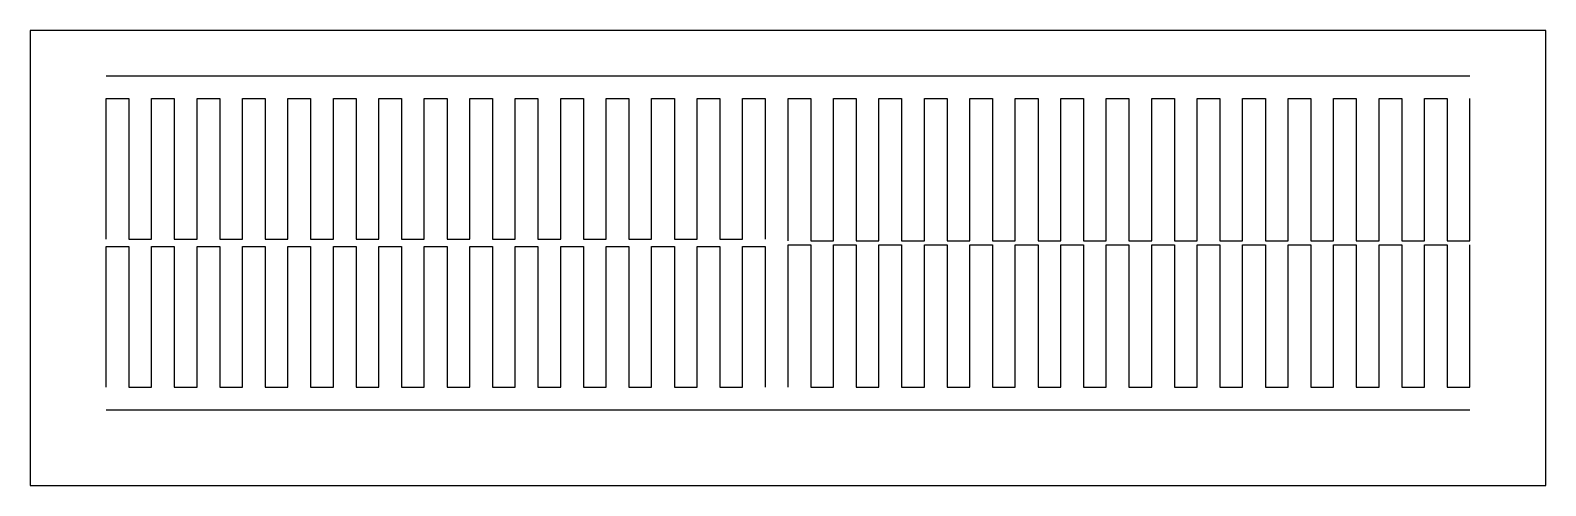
# Model space of a CAD drawing. Header units: millimetres. Extents: x -10 to 190, y 40 to 100.
import ezdxf

# ---------------------------------------------------------------- set-up
doc = ezdxf.new("R2010")
doc.units = ezdxf.units.MM
doc.layers.get('0').update_dxf_attribs({"linetype": 'CONTINUOUS'})

msp = doc.modelspace()

# ---------------------------------------------------------------- linework, layer by layer
at = {"color": 7, "linetype": 'CONTINUOUS'}
for p, q in [((0, 94), (180, 94)), ((0, 72.5), (0, 91)), ((0, 91), (3, 91)), ((3, 91), (3, 72.5)), ((6, 72.5), (6, 91)), ((6, 91), (9, 91)), ((9, 91), (9, 72.5)), ((12, 72.5), (12, 91)), ((12, 91), (15, 91)), ((15, 91), (15, 72.5)), ((18, 72.5), (18, 91)), ((18, 91), (21, 91)), ((21, 91), (21, 72.5)), ((24, 72.5), (24, 91)), ((24, 91), (27, 91)), ((27, 91), (27, 72.5)), ((30, 72.5), (30, 91)), ((30, 91), (33, 91)), ((33, 91), (33, 72.5)), ((36, 72.5), (36, 91)), ((36, 91), (39, 91)), ((39, 91), (39, 72.5)), ((42, 72.5), (42, 91)), ((42, 91), (45, 91)), ((45, 91), (45, 72.5)), ((48, 72.5), (48, 91)), ((48, 91), (51, 91)), ((51, 91), (51, 72.5)), ((54, 72.5), (54, 91)), ((54, 91), (57, 91)), ((57, 91), (57, 72.5)), ((60, 72.5), (60, 91)), ((60, 91), (63, 91)), ((63, 91), (63, 72.5)), ((66, 72.5), (66, 91)), ((66, 91), (69, 91)), ((69, 91), (69, 72.5)), ((72, 72.5), (72, 91)), ((72, 91), (75, 91)), ((75, 91), (75, 72.5)), ((78, 72.5), (78, 91)), ((78, 91), (81, 91)), ((81, 91), (81, 72.5)), ((84, 72.5), (84, 91)), ((84, 91), (87, 91)), ((87, 91), (87, 72.5)), ((90, 72.25), (90, 91)), ((90, 91), (93, 91)), ((93, 91), (93, 72.25)), ((96, 72.25), (96, 91)), ((96, 91), (99, 91)), ((99, 91), (99, 72.25)), ((102, 72.25), (102, 91)), ((102, 91), (105, 91)), ((105, 91), (105, 72.25)), ((108, 72.25), (108, 91)), ((108, 91), (111, 91)), ((111, 91), (111, 72.25)), ((114, 72.25), (114, 91)), ((114, 91), (117, 91)), ((117, 91), (117, 72.25)), ((120, 72.25), (120, 91)), ((120, 91), (123, 91)), ((123, 91), (123, 72.25)), ((126, 72.25), (126, 91)), ((126, 91), (129, 91)), ((129, 91), (129, 72.25)), ((132, 72.25), (132, 91)), ((132, 91), (135, 91)), ((135, 91), (135, 72.25)), ((138, 72.25), (138, 91)), ((138, 91), (141, 91)), ((141, 91), (141, 72.25)), ((144, 72.25), (144, 91)), ((144, 91), (147, 91)), ((147, 91), (147, 72.25)), ((150, 72.25), (150, 91)), ((150, 91), (153, 91)), ((153, 91), (153, 72.25)), ((156, 72.25), (156, 91)), ((156, 91), (159, 91)), ((159, 91), (159, 72.25)), ((162, 72.25), (162, 91)), ((162, 91), (165, 91)), ((165, 91), (165, 72.25)), ((168, 72.25), (168, 91)), ((168, 91), (171, 91)), ((171, 91), (171, 72.25)), ((174, 72.25), (174, 91)), ((174, 91), (177, 91)), ((177, 91), (177, 72.25)), ((180, 72.25), (180, 91)), ((3, 72.5), (6, 72.5)), ((9, 72.5), (12, 72.5)), ((15, 72.5), (18, 72.5)), ((21, 72.5), (24, 72.5)), ((27, 72.5), (30, 72.5)), ((33, 72.5), (36, 72.5)), ((39, 72.5), (42, 72.5)), ((45, 72.5), (48, 72.5)), ((51, 72.5), (54, 72.5)), ((57, 72.5), (60, 72.5)), ((63, 72.5), (66, 72.5)), ((69, 72.5), (72, 72.5)), ((75, 72.5), (78, 72.5)), ((81, 72.5), (84, 72.5)), ((93, 72.25), (96, 72.25)), ((99, 72.25), (102, 72.25)), ((105, 72.25), (108, 72.25)), ((111, 72.25), (114, 72.25)), ((117, 72.25), (120, 72.25)), ((123, 72.25), (126, 72.25)), ((129, 72.25), (132, 72.25)), ((135, 72.25), (138, 72.25)), ((141, 72.25), (144, 72.25)), ((147, 72.25), (150, 72.25)), ((153, 72.25), (156, 72.25)), ((165, 72.25), (168, 72.25)), ((171, 72.25), (174, 72.25)), ((177, 72.25), (180, 72.25)), ((0, 53), (0, 71.5)), ((0, 71.5), (3, 71.5)), ((3, 71.5), (3, 53)), ((6, 53), (6, 71.5)), ((6, 71.5), (9, 71.5)), ((9, 71.5), (9, 53)), ((12, 53), (12, 71.5)), ((12, 71.5), (15, 71.5)), ((15, 71.5), (15, 53)), ((18, 53), (18, 71.5)), ((18, 71.5), (21, 71.5)), ((21, 71.5), (21, 53)), ((24, 53), (24, 71.5)), ((24, 71.5), (27, 71.5)), ((27, 71.5), (27, 53)), ((30, 53), (30, 71.5)), ((30, 71.5), (33, 71.5)), ((33, 71.5), (33, 53)), ((36, 53), (36, 71.5)), ((36, 71.5), (39, 71.5)), ((39, 71.5), (39, 53)), ((42, 53), (42, 71.5)), ((42, 71.5), (45, 71.5)), ((45, 71.5), (45, 53)), ((48, 53), (48, 71.5)), ((48, 71.5), (51, 71.5)), ((51, 71.5), (51, 53)), ((54, 53), (54, 71.5)), ((54, 71.5), (57, 71.5)), ((57, 71.5), (57, 53)), ((60, 53), (60, 71.5)), ((60, 71.5), (63, 71.5)), ((63, 71.5), (63, 53)), ((66, 53), (66, 71.5)), ((66, 71.5), (69, 71.5)), ((69, 71.5), (69, 53)), ((72, 53), (72, 71.5)), ((72, 71.5), (75, 71.5)), ((75, 71.5), (75, 53)), ((78, 53), (78, 71.5)), ((78, 71.5), (81, 71.5)), ((81, 71.5), (81, 53)), ((84, 53), (84, 71.5)), ((84, 71.5), (87, 71.5)), ((87, 71.5), (87, 53)), ((90, 53), (90, 71.75)), ((90, 71.75), (93, 71.75)), ((93, 71.75), (93, 53)), ((96, 53), (96, 71.75)), ((96, 71.75), (99, 71.75)), ((99, 71.75), (99, 53)), ((102, 53), (102, 71.75)), ((102, 71.75), (105, 71.75)), ((105, 71.75), (105, 53)), ((108, 53), (108, 71.75)), ((108, 71.75), (111, 71.75)), ((111, 71.75), (111, 53)), ((114, 53), (114, 71.75)), ((114, 71.75), (117, 71.75)), ((117, 71.75), (117, 53)), ((120, 53), (120, 71.75)), ((120, 71.75), (123, 71.75)), ((123, 71.75), (123, 53)), ((126, 53), (126, 71.75)), ((126, 71.75), (129, 71.75)), ((129, 71.75), (129, 53)), ((132, 53), (132, 71.75)), ((132, 71.75), (135, 71.75)), ((135, 71.75), (135, 53)), ((138, 53), (138, 71.75)), ((138, 71.75), (141, 71.75)), ((141, 71.75), (141, 53)), ((144, 53), (144, 71.75)), ((144, 71.75), (147, 71.75)), ((147, 71.75), (147, 53)), ((150, 53), (150, 71.75)), ((150, 71.75), (153, 71.75)), ((153, 71.75), (153, 53)), ((156, 53), (156, 71.75)), ((156, 71.75), (159, 71.75)), ((159, 71.75), (159, 53)), ((162, 53), (162, 71.75)), ((162, 71.75), (165, 71.75)), ((165, 71.75), (165, 53)), ((168, 53), (168, 71.75)), ((168, 71.75), (171, 71.75)), ((171, 71.75), (171, 53)), ((174, 53), (174, 71.75)), ((174, 71.75), (177, 71.75)), ((177, 71.75), (177, 53)), ((180, 53), (180, 71.75)), ((3, 53), (6, 53)), ((9, 53), (12, 53)), ((15, 53), (18, 53)), ((21, 53), (24, 53)), ((27, 53), (30, 53)), ((33, 53), (36, 53)), ((39, 53), (42, 53)), ((45, 53), (48, 53)), ((51, 53), (54, 53)), ((57, 53), (60, 53)), ((63, 53), (66, 53)), ((69, 53), (72, 53)), ((75, 53), (78, 53)), ((81, 53), (84, 53)), ((93, 53), (96, 53)), ((99, 53), (102, 53)), ((105, 53), (108, 53)), ((111, 53), (114, 53)), ((117, 53), (120, 53)), ((123, 53), (126, 53)), ((129, 53), (132, 53)), ((135, 53), (138, 53)), ((141, 53), (144, 53)), ((147, 53), (150, 53)), ((153, 53), (156, 53)), ((165, 53), (168, 53)), ((171, 53), (174, 53)), ((177, 53), (180, 53)), ((0, 50), (180, 50))]:
    msp.add_line(p, q, dxfattribs=at)
for p, q in [((159, 72.25), (162, 72.25)), ((159, 53), (162, 53))]:
    msp.add_line(p, q)
msp.add_lwpolyline([(-10, 40), (190, 40), (190, 100), (-10, 100)], close=True)

doc.saveas('drawing.dxf')
